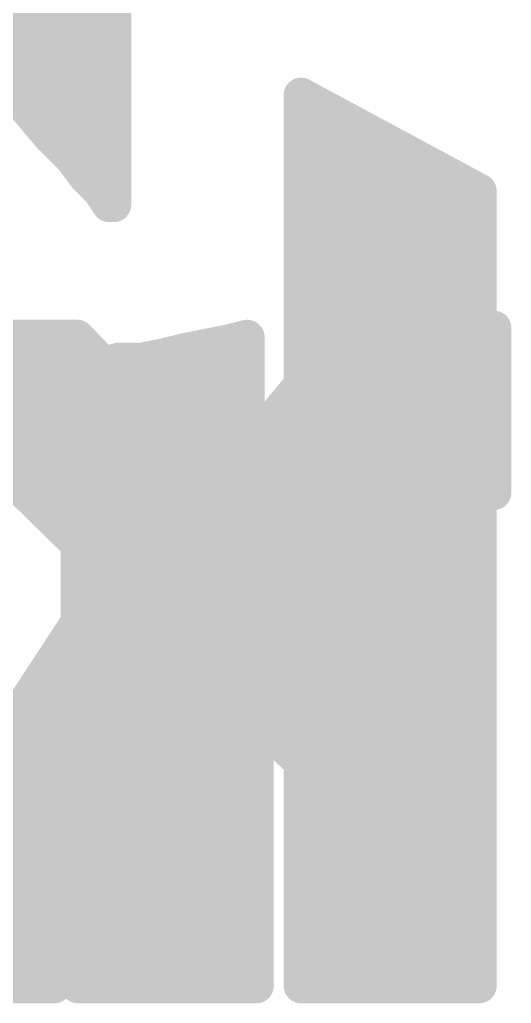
# Model space of a CAD drawing. Extents: x -31.8 to 54.9, y -10.7 to 32.8.
# Drawn here: x 11.603 to 12.679, y 20.714 to 22.867 of the extents above; entities that cross this region are included whole.
import ezdxf

# ---------------------------------------------------------------- set-up
doc = ezdxf.new("R2010")
doc.units = 0
doc.layers.add('21', color=41, linetype='CONTINUOUS')
doc.layers.add('22', color=40, linetype='CONTINUOUS')

msp = doc.modelspace()

# ---------------------------------------------------------------- linework, layer by layer
at = {"layer": '21', "const_width": 0.0762}
for points in [[(12.351, 22.162), (12.411, 22.182)], [(12.411, 22.182), (12.481, 22.202)], [(12.481, 22.202), (12.621, 22.202)], [(12.621, 22.202), (12.631, 22.192)], [(12.631, 22.192), (12.641, 22.192)], [(12.641, 22.192), (12.641, 21.832)], [(11.961, 22.142), (12.061, 22.162)], [(12.061, 22.162), (12.101, 22.172)], [(12.101, 22.172), (12.101, 21.902)], [(12.281, 22.122), (12.351, 22.162)], [(12.3876, 22.1742), (12.641, 22.1742)], [(11.921, 22.132), (11.961, 22.142)], [(11.781, 22.112), (11.821, 22.122)], [(11.821, 22.122), (11.871, 22.122)], [(11.871, 22.122), (11.921, 22.132)], [(12.231, 22.082), (12.281, 22.122)], [(11.731, 22.102), (11.781, 22.112)], [(11.731, 20.752), (11.731, 22.102)], [(11.731, 22.098), (12.101, 22.098)], [(12.251, 22.098), (12.641, 22.098)], [(12.181, 22.022), (12.231, 22.082)], [(11.731, 22.0218), (12.101, 22.0218)], [(12.141, 21.972), (12.181, 22.022)], [(12.1808, 22.0218), (12.641, 22.0218)], [(12.101, 21.902), (12.141, 21.972)], [(11.731, 21.9456), (12.101, 21.9456)], [(12.1259, 21.9456), (12.641, 21.9456)], [(11.731, 21.8694), (12.641, 21.8694)], [(12.501, 21.842), (12.401, 21.832)], [(12.611, 21.842), (12.501, 21.842)], [(12.631, 21.832), (12.611, 21.842)], [(12.401, 21.832), (12.321, 21.812)], [(12.641, 21.832), (12.631, 21.832)], [(12.321, 21.812), (12.251, 21.772)], [(11.731, 21.7932), (12.2881, 21.7932)], [(12.251, 21.772), (12.201, 21.712)], [(11.731, 21.717), (12.2052, 21.717)], [(12.201, 21.712), (12.161, 21.642)], [(11.731, 21.6408), (12.1607, 21.6408)], [(12.161, 21.642), (12.141, 21.572)], [(11.731, 21.5646), (12.1394, 21.5646)], [(12.141, 21.572), (12.121, 21.482)], [(11.731, 21.4884), (12.1224, 21.4884)], [(12.121, 21.482), (12.121, 20.752)], [(11.731, 21.4122), (12.121, 21.4122)], [(11.731, 21.336), (12.121, 21.336)], [(11.731, 21.2598), (12.121, 21.2598)], [(11.731, 21.1836), (12.121, 21.1836)], [(11.731, 21.1074), (12.121, 21.1074)], [(11.731, 21.0312), (12.121, 21.0312)], [(11.731, 20.955), (12.121, 20.955)], [(11.731, 20.8788), (12.121, 20.8788)], [(11.731, 20.8026), (12.121, 20.8026)], [(12.121, 20.752), (11.731, 20.752)]]:
    msp.add_lwpolyline(points, dxfattribs=at)
at = {"layer": '21', "const_width": 0.0381}
for points in [[(12.417, 22.1639, 1), (12.405, 22.2001)], [(12.481, 22.2211, 1), (12.481, 22.183)], [(12.4862, 22.1837, 1), (12.4758, 22.2203)], [(12.6345, 22.2155, 1), (12.6075, 22.1885)], [(12.631, 22.2111, 1), (12.631, 22.173)], [(12.6175, 22.1785, 1), (12.6445, 22.2055)], [(12.621, 22.183, 1), (12.621, 22.2211)], [(12.6601, 22.192, 1), (12.622, 22.192)], [(12.641, 22.173, 1), (12.641, 22.2111)], [(12.0564, 22.1805, 1), (12.0656, 22.1435)], [(12.0647, 22.1433, 1), (12.0573, 22.1807)], [(12.1201, 22.172, 1), (12.082, 22.172)], [(12.1056, 22.1535, 1), (12.0964, 22.1905)], [(12.345, 22.1801, 1), (12.357, 22.1439)], [(12.3605, 22.1455, 1), (12.3415, 22.1785)], [(12.3876, 22.1933, 1), (12.3876, 22.1552)], [(12.4058, 22.2003, 1), (12.4162, 22.1637)], [(12.641, 22.1552, 1), (12.641, 22.1933)], [(11.9573, 22.1607, 1), (11.9647, 22.1233)], [(11.9656, 22.1235, 1), (11.9564, 22.1605)], [(11.821, 22.141, 1), (11.821, 22.1029)], [(11.8256, 22.1035, 1), (11.8164, 22.1405)], [(11.8673, 22.1407, 1), (11.8747, 22.1033)], [(11.871, 22.1029, 1), (11.871, 22.141)], [(11.9164, 22.1505, 1), (11.9256, 22.1135)], [(11.9247, 22.1133, 1), (11.9173, 22.1507)], [(12.2715, 22.1385, 1), (12.2905, 22.1055)], [(12.2929, 22.1071, 1), (12.2691, 22.1369)], [(11.75, 22.102, 1), (11.7119, 22.102)], [(11.7273, 22.1207, 1), (11.7347, 22.0833)], [(11.731, 22.1171, 1), (11.731, 22.079)], [(11.7764, 22.1305, 1), (11.7856, 22.0935)], [(11.7847, 22.0933, 1), (11.7773, 22.1307)], [(12.101, 22.079, 1), (12.101, 22.1171)], [(12.251, 22.1171, 1), (12.251, 22.079)], [(12.641, 22.079, 1), (12.641, 22.1171)], [(12.2191, 22.0969, 1), (12.2429, 22.0671)], [(12.2456, 22.0698, 1), (12.2164, 22.0942)], [(11.731, 22.0409, 1), (11.731, 22.0028)], [(12.101, 22.0028, 1), (12.101, 22.0409)], [(12.1808, 22.0409, 1), (12.1808, 22.0028)], [(12.1664, 22.0342, 1), (12.1956, 22.0098)], [(12.1959, 22.0101, 1), (12.1661, 22.0339)], [(12.641, 22.0028, 1), (12.641, 22.0409)], [(12.1575, 21.9625, 1), (12.1245, 21.9815)], [(11.731, 21.9647, 1), (11.731, 21.9266)], [(12.101, 21.9266, 1), (12.101, 21.9647)], [(12.1259, 21.9647, 1), (12.1259, 21.9266)], [(12.1261, 21.9839, 1), (12.1559, 21.9601)], [(12.641, 21.9266, 1), (12.641, 21.9647)], [(12.0845, 21.9115, 1), (12.1175, 21.8925)], [(12.082, 21.902, 1), (12.1201, 21.902)], [(11.731, 21.8885, 1), (11.731, 21.8504)], [(12.641, 21.8504, 1), (12.641, 21.8885)], [(12.501, 21.8611, 1), (12.501, 21.823)], [(12.5029, 21.823, 1), (12.4991, 21.861)], [(12.6195, 21.859, 1), (12.6025, 21.825)], [(12.611, 21.823, 1), (12.611, 21.8611)], [(12.3991, 21.851, 1), (12.4029, 21.813)], [(12.4056, 21.8135, 1), (12.3964, 21.8505)], [(12.631, 21.8511, 1), (12.631, 21.813)], [(12.6225, 21.815, 1), (12.6395, 21.849)], [(12.641, 21.813, 1), (12.641, 21.8511)], [(12.3164, 21.8305, 1), (12.3256, 21.7935)], [(12.3305, 21.7955, 1), (12.3115, 21.8285)], [(12.622, 21.832, 1), (12.6601, 21.832)], [(11.731, 21.8123, 1), (11.731, 21.7742)], [(12.2881, 21.7742, 1), (12.2881, 21.8123)], [(12.2415, 21.7885, 1), (12.2605, 21.7555)], [(12.2656, 21.7598, 1), (12.2364, 21.7842)], [(11.731, 21.7361, 1), (11.731, 21.698)], [(12.2175, 21.7025, 1), (12.1845, 21.7215)], [(12.2052, 21.698, 1), (12.2052, 21.7361)], [(12.1864, 21.7242, 1), (12.2156, 21.6998)], [(11.731, 21.6599, 1), (11.731, 21.6218)], [(12.1445, 21.6515, 1), (12.1775, 21.6325)], [(12.1793, 21.6368, 1), (12.1427, 21.6472)], [(12.1607, 21.6218, 1), (12.1607, 21.6599)], [(11.731, 21.5837, 1), (11.731, 21.5456)], [(12.1227, 21.5772, 1), (12.1593, 21.5668)], [(12.1596, 21.5679, 1), (12.1224, 21.5761)], [(12.1394, 21.5456, 1), (12.1394, 21.5837)], [(11.731, 21.5075, 1), (11.731, 21.4694)], [(12.1401, 21.482, 1), (12.102, 21.482)], [(12.1224, 21.4694, 1), (12.1224, 21.5075)], [(12.1024, 21.4861, 1), (12.1396, 21.4779)], [(11.731, 21.4313, 1), (11.731, 21.3932)], [(12.121, 21.3932, 1), (12.121, 21.4313)], [(11.731, 21.3551, 1), (11.731, 21.317)], [(12.121, 21.317, 1), (12.121, 21.3551)], [(11.731, 21.2789, 1), (11.731, 21.2408)], [(12.121, 21.2408, 1), (12.121, 21.2789)], [(11.731, 21.2027, 1), (11.731, 21.1646)], [(12.121, 21.1646, 1), (12.121, 21.2027)], [(11.731, 21.1265, 1), (11.731, 21.0884)], [(12.121, 21.0884, 1), (12.121, 21.1265)], [(11.731, 21.0503, 1), (11.731, 21.0122)], [(12.121, 21.0122, 1), (12.121, 21.0503)], [(11.731, 20.9741, 1), (11.731, 20.936)], [(12.121, 20.936, 1), (12.121, 20.9741)], [(11.731, 20.8979, 1), (11.731, 20.8598)], [(12.121, 20.8598, 1), (12.121, 20.8979)], [(11.731, 20.8217, 1), (11.731, 20.7836)], [(12.121, 20.7836, 1), (12.121, 20.8217)], [(11.731, 20.7711, 1), (11.731, 20.733)], [(12.121, 20.733, 1), (12.121, 20.7711)], [(11.7119, 20.752, 1), (11.75, 20.752)], [(12.102, 20.752, 1), (12.1401, 20.752)]]:
    msp.add_lwpolyline(points, format="xyb", dxfattribs=at)
at = {"layer": '22', "const_width": 0.0762}
for points in [[(11.809, 23.742), (11.809, 22.462)], [(11.451, 22.86), (11.809, 22.86)], [(11.522, 22.7838), (11.809, 22.7838)], [(11.619, 22.672), (11.559, 22.732)], [(11.5834, 22.7076), (11.809, 22.7076)], [(12.609, 22.492), (12.219, 22.702)], [(12.219, 22.702), (12.219, 21.662)], [(11.669, 22.612), (11.619, 22.672)], [(11.6528, 22.6314), (11.809, 22.6314)], [(12.219, 22.6314), (12.3501, 22.6314)], [(11.719, 22.562), (11.669, 22.612)], [(11.749, 22.522), (11.719, 22.562)], [(11.7241, 22.5552), (11.809, 22.5552)], [(12.219, 22.5552), (12.4916, 22.5552)], [(11.779, 22.492), (11.749, 22.522)], [(11.799, 22.462), (11.779, 22.492)], [(12.609, 20.752), (12.609, 22.492)], [(11.7877, 22.479), (11.809, 22.479)], [(11.809, 22.462), (11.799, 22.462)], [(12.219, 22.479), (12.609, 22.479)], [(12.219, 22.4028), (12.609, 22.4028)], [(12.219, 22.3266), (12.609, 22.3266)], [(12.219, 22.2504), (12.609, 22.2504)], [(11.729, 22.172), (11.269, 22.172)], [(11.269, 22.172), (11.799, 21.652)], [(12.219, 21.662), (11.729, 22.172)], [(12.219, 22.1742), (12.609, 22.1742)], [(11.3444, 22.098), (11.8001, 22.098)], [(12.219, 22.098), (12.609, 22.098)], [(11.4221, 22.0218), (11.8733, 22.0218)], [(12.219, 22.0218), (12.609, 22.0218)], [(11.4998, 21.9456), (11.9465, 21.9456)], [(12.219, 21.9456), (12.609, 21.9456)], [(11.5774, 21.8694), (12.0197, 21.8694)], [(12.219, 21.8694), (12.609, 21.8694)], [(11.6551, 21.7932), (12.0929, 21.7932)], [(12.219, 21.7932), (12.609, 21.7932)], [(11.7328, 21.717), (12.1662, 21.717)], [(12.219, 21.717), (12.609, 21.717)], [(11.799, 21.652), (11.209, 20.752)], [(11.7917, 21.6408), (12.609, 21.6408)], [(11.7417, 21.5646), (12.609, 21.5646)], [(11.6918, 21.4884), (12.609, 21.4884)], [(11.6418, 21.4122), (12.609, 21.4122)], [(11.679, 20.752), (12.069, 21.382)], [(12.069, 21.382), (12.219, 21.242)], [(11.5918, 21.336), (12.0405, 21.336)], [(12.1183, 21.336), (12.609, 21.336)], [(11.5419, 21.2598), (11.9934, 21.2598)], [(12.1999, 21.2598), (12.609, 21.2598)], [(12.219, 21.242), (12.219, 20.752)], [(11.4919, 21.1836), (11.9462, 21.1836)], [(12.219, 21.1836), (12.609, 21.1836)], [(11.442, 21.1074), (11.899, 21.1074)], [(12.219, 21.1074), (12.609, 21.1074)], [(11.392, 21.0312), (11.8518, 21.0312)], [(12.219, 21.0312), (12.609, 21.0312)], [(11.3421, 20.955), (11.8047, 20.955)], [(12.219, 20.955), (12.609, 20.955)], [(11.2921, 20.8788), (11.7575, 20.8788)], [(12.219, 20.8788), (12.609, 20.8788)], [(11.2422, 20.8026), (11.7103, 20.8026)], [(12.219, 20.8026), (12.609, 20.8026)], [(11.209, 20.752), (11.679, 20.752)], [(12.219, 20.752), (12.609, 20.752)]]:
    msp.add_lwpolyline(points, dxfattribs=at)
at = {"layer": '22', "const_width": 0.0381}
for points in [[(11.809, 22.8409, 1), (11.809, 22.879)], [(11.809, 22.7647, 1), (11.809, 22.8028)], [(11.809, 22.6885, 1), (11.809, 22.7266)], [(12.228, 22.7188, 1), (12.21, 22.6852)], [(12.2381, 22.702, 1), (12.2, 22.702)], [(11.6336, 22.6842, 1), (11.6044, 22.6598)], [(11.6055, 22.6585, 1), (11.6325, 22.6855)], [(11.6528, 22.6505, 1), (11.6528, 22.6124)], [(11.809, 22.6124, 1), (11.809, 22.6505)], [(12.219, 22.6505, 1), (12.219, 22.6124)], [(12.3501, 22.6124, 1), (12.3501, 22.6505)], [(11.6825, 22.6255, 1), (11.6555, 22.5985)], [(11.6544, 22.5998, 1), (11.6836, 22.6242)], [(11.7342, 22.5734, 1), (11.7038, 22.5506)], [(11.7241, 22.5743, 1), (11.7241, 22.5362)], [(11.7055, 22.5485, 1), (11.7325, 22.5755)], [(11.809, 22.5362, 1), (11.809, 22.5743)], [(12.219, 22.5743, 1), (12.219, 22.5362)], [(12.4916, 22.5362, 1), (12.4916, 22.5743)], [(11.7625, 22.5355, 1), (11.7355, 22.5085)], [(11.7338, 22.5106, 1), (11.7642, 22.5334)], [(11.7949, 22.5026, 1), (11.7631, 22.4814)], [(11.7655, 22.4785, 1), (11.7925, 22.5055)], [(12.628, 22.492, 1), (12.5899, 22.492)], [(12.6, 22.4752, 1), (12.618, 22.5088)], [(11.7877, 22.4981, 1), (11.7877, 22.46)], [(11.799, 22.481, 1), (11.799, 22.4429)], [(11.809, 22.46, 1), (11.809, 22.4981)], [(11.809, 22.4429, 1), (11.809, 22.481)], [(12.219, 22.4981, 1), (12.219, 22.46)], [(12.609, 22.46, 1), (12.609, 22.4981)], [(11.7831, 22.4514, 1), (11.8149, 22.4726)], [(11.79, 22.462, 1), (11.8281, 22.462)], [(12.219, 22.4219, 1), (12.219, 22.3838)], [(12.609, 22.3838, 1), (12.609, 22.4219)], [(12.219, 22.3457, 1), (12.219, 22.3076)], [(12.609, 22.3076, 1), (12.609, 22.3457)], [(12.219, 22.2695, 1), (12.219, 22.2314)], [(12.609, 22.2314, 1), (12.609, 22.2695)], [(11.7427, 22.1852, 1), (11.7153, 22.1588)], [(11.729, 22.153, 1), (11.729, 22.1911)], [(12.219, 22.1933, 1), (12.219, 22.1552)], [(12.609, 22.1552, 1), (12.609, 22.1933)], [(11.8001, 22.079, 1), (11.8001, 22.1171)], [(12.219, 22.1171, 1), (12.219, 22.079)], [(12.609, 22.079, 1), (12.609, 22.1171)], [(11.8733, 22.0028, 1), (11.8733, 22.0409)], [(12.219, 22.0409, 1), (12.219, 22.0028)], [(12.609, 22.0028, 1), (12.609, 22.0409)], [(11.9465, 21.9266, 1), (11.9465, 21.9647)], [(12.219, 21.9647, 1), (12.219, 21.9266)], [(12.609, 21.9266, 1), (12.609, 21.9647)], [(12.0197, 21.8504, 1), (12.0197, 21.8885)], [(12.219, 21.8885, 1), (12.219, 21.8504)], [(12.609, 21.8504, 1), (12.609, 21.8885)], [(11.6551, 21.8123, 1), (11.6551, 21.7742)], [(12.0929, 21.7742, 1), (12.0929, 21.8123)], [(12.219, 21.8123, 1), (12.219, 21.7742)], [(12.609, 21.7742, 1), (12.609, 21.8123)], [(11.7328, 21.7361, 1), (11.7328, 21.698)], [(12.1662, 21.698, 1), (12.1662, 21.7361)], [(12.219, 21.7361, 1), (12.219, 21.698)], [(12.609, 21.698, 1), (12.609, 21.7361)], [(11.8149, 21.6416, 1), (11.7831, 21.6624)], [(11.7857, 21.6384, 1), (11.8123, 21.6656)], [(12.2053, 21.6488, 1), (12.2327, 21.6752)], [(11.7917, 21.6599, 1), (11.7917, 21.6218)], [(12.2, 21.662, 1), (12.2381, 21.662)], [(12.609, 21.6218, 1), (12.609, 21.6599)], [(11.7417, 21.5837, 1), (11.7417, 21.5456)], [(12.609, 21.5456, 1), (12.609, 21.5837)], [(11.6918, 21.5075, 1), (11.6918, 21.4694)], [(12.609, 21.4694, 1), (12.609, 21.5075)], [(11.6418, 21.4313, 1), (11.6418, 21.3932)], [(12.609, 21.3932, 1), (12.609, 21.4313)], [(12.082, 21.3959, 1), (12.056, 21.3681)], [(12.0852, 21.372, 1), (12.0528, 21.392)], [(11.5918, 21.3551, 1), (11.5918, 21.317)], [(12.0405, 21.317, 1), (12.0405, 21.3551)], [(12.1183, 21.3551, 1), (12.1183, 21.317)], [(12.609, 21.317, 1), (12.609, 21.3551)], [(11.9934, 21.2408, 1), (11.9934, 21.2789)], [(12.1999, 21.2789, 1), (12.1999, 21.2408)], [(12.609, 21.2408, 1), (12.609, 21.2789)], [(12.2381, 21.242, 1), (12.2, 21.242)], [(12.206, 21.2281, 1), (12.232, 21.2559)], [(11.9462, 21.1646, 1), (11.9462, 21.2027)], [(12.219, 21.2027, 1), (12.219, 21.1646)], [(12.609, 21.1646, 1), (12.609, 21.2027)], [(11.899, 21.0884, 1), (11.899, 21.1265)], [(12.219, 21.1265, 1), (12.219, 21.0884)], [(12.609, 21.0884, 1), (12.609, 21.1265)], [(11.8518, 21.0122, 1), (11.8518, 21.0503)], [(12.219, 21.0503, 1), (12.219, 21.0122)], [(12.609, 21.0122, 1), (12.609, 21.0503)], [(11.8047, 20.936, 1), (11.8047, 20.9741)], [(12.219, 20.9741, 1), (12.219, 20.936)], [(12.609, 20.936, 1), (12.609, 20.9741)], [(11.7575, 20.8598, 1), (11.7575, 20.8979)], [(12.219, 20.8979, 1), (12.219, 20.8598)], [(12.609, 20.8598, 1), (12.609, 20.8979)], [(11.7103, 20.7836, 1), (11.7103, 20.8217)], [(12.219, 20.8217, 1), (12.219, 20.7836)], [(12.609, 20.7836, 1), (12.609, 20.8217)], [(11.6628, 20.762, 1), (11.6952, 20.742)], [(11.679, 20.733, 1), (11.679, 20.7711)], [(12.219, 20.7711, 1), (12.219, 20.733)], [(12.609, 20.733, 1), (12.609, 20.7711)], [(12.2, 20.752, 1), (12.2381, 20.752)], [(12.5899, 20.752, 1), (12.628, 20.752)]]:
    msp.add_lwpolyline(points, format="xyb", dxfattribs=at)

doc.saveas('drawing.dxf')
